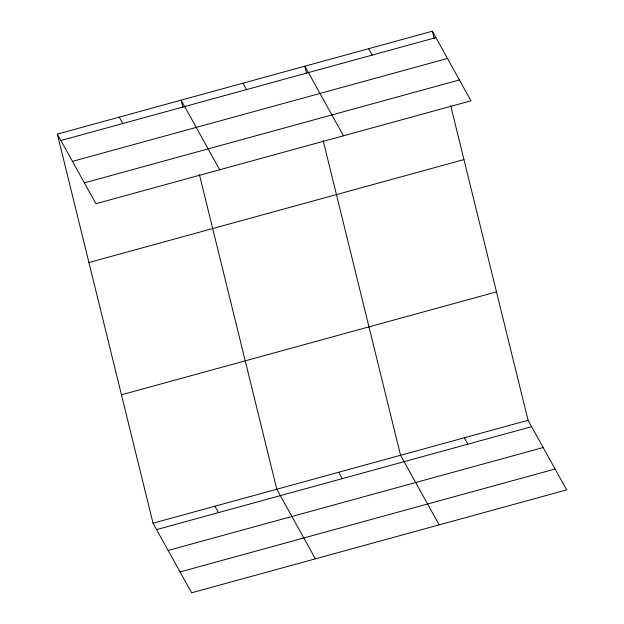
<?xml version="1.0" encoding="UTF-8"?>
<svg xmlns="http://www.w3.org/2000/svg" width="624" height="624" viewBox="0 0 624 624"><rect width="100%" height="100%" fill="white"/><g stroke="black" fill="none" stroke-linecap="round" stroke-linejoin="round"><path stroke-width="0.94" d="M57.353 134.121L432.377 31.2L470.964 100.799L95.932 203.72L57.353 134.121L153.036 523.201L191.623 592.8L566.647 489.879L528.068 420.28L450.684 105.635M60.902 140.517L435.926 37.596M72.462 161.374L447.486 58.453M84.373 182.863L459.397 79.942M88.928 262.517L463.96 159.596M121.462 394.805L496.486 291.884M153.036 523.201L528.068 420.28M156.585 529.597L531.609 426.676M168.145 550.454L543.169 447.533M180.055 571.943L555.087 469.022M368.628 48.695L372.169 55.091M343.45 135.798L304.871 66.191L306.704 73.64M464.311 437.775L467.86 444.171M242.993 83.179L246.535 89.575M439.14 524.87L400.553 455.27L323.177 140.626M219.695 169.759L181.116 100.16L182.941 107.601M338.676 472.251L342.225 478.647M119.231 117.14L122.78 123.536M315.377 558.839L276.799 489.232L199.415 174.587M214.921 506.22L218.462 512.616M432.377 31.2L434.21 38.641"/></g></svg>
